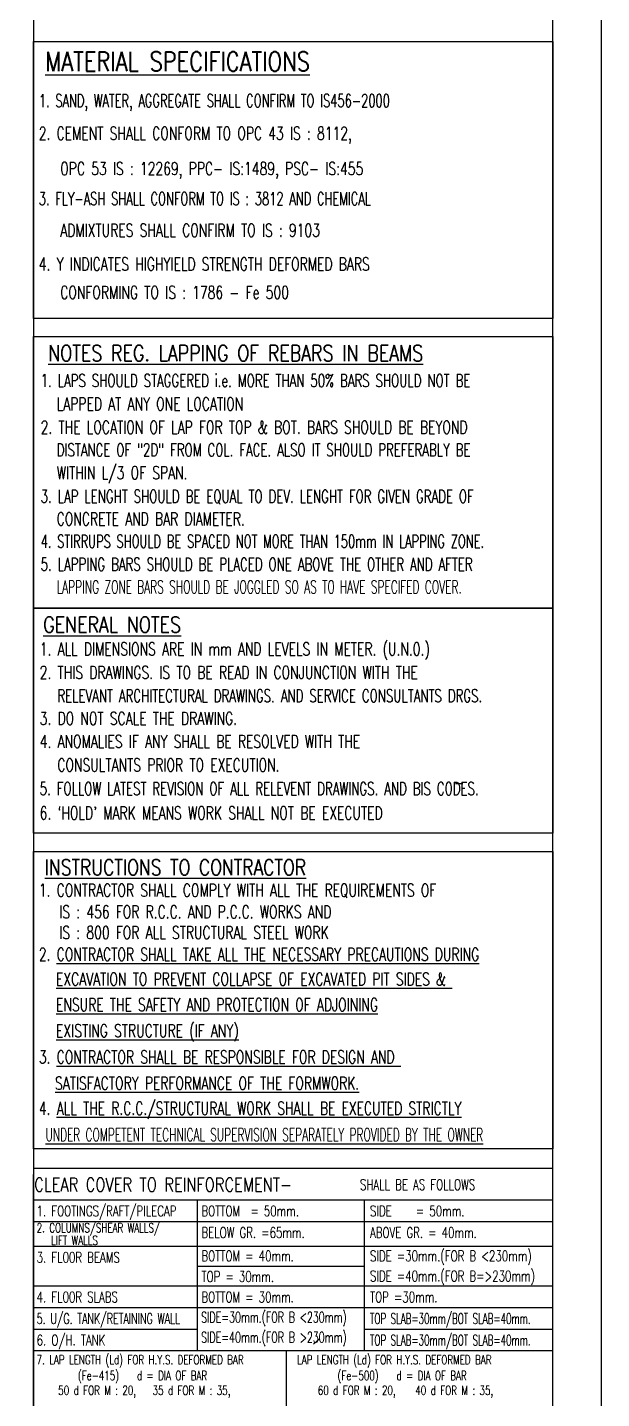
# Model space of a CAD drawing. Extents: x 482149 to 766876, y -388107 to -272741.
# Drawn here: x 746510 to 759862, y -328360 to -296451 of the extents above; entities that cross this region are included whole.
import ezdxf
from ezdxf.enums import TextEntityAlignment as Align

# ---------------------------------------------------------------- set-up
doc = ezdxf.new("R2010")
doc.units = 0
doc.header["$LTSCALE"] = 500
doc.header["$MEASUREMENT"] = 0
for name, color, linetype in [('DIM1', 5, 'Continuous'), ('note t', 2, 'Continuous'), ('notes', 1, 'Continuous'), ('s_TITILE', 9, 'Continuous'), ('ss_TITILE', 9, 'Continuous'), ('TEXT1', 2, 'Continuous'), ('TITLE', 4, 'Continuous')]:
    doc.layers.add(name, color=color, linetype=linetype)
doc.layers.add('HEADING-TXT', color=1, linetype='Continuous', lineweight=25)
doc.styles.add('D', font='simplex.shx', dxfattribs={"height": 200})
doc.styles.add('ROMANS', font='simplex.shx', dxfattribs={"width": 0.8, "height": 275, "bigfont": 'bigfont.shx'})
doc.styles.add('TEXT1', font='simplex.shx', dxfattribs={"width": 0.75})

# ---------------------------------------------------------------- blocks, each defined once
blk = doc.blocks.new('zw$155A')
at = {"layer": 'DIM1', "color": 7}
blk.add_line((78700, 19162), (78700, 23339), dxfattribs=at)
for points in [[(78700, 41897), (87200, 41897), (87200, 37361), (78700, 37361)], [(78700, 37066), (87200, 37066), (87200, 32613), (78700, 32613)], [(78700, 32613), (87200, 32613), (87200, 28927), (78700, 28927)], [(78700, 28631), (87200, 28631), (87200, 23759), (78700, 23759)]]:
    blk.add_lwpolyline(points, close=True, dxfattribs=at)
at = {"layer": 'notes', "color": 4}
blk.add_line((83285, 20557), (83375, 20640), dxfattribs=at)
at = {"layer": 's_TITILE', "color": 7}
blk.add_lwpolyline([(0, 0), (88000, 0), (88000, 58000), (0, 58000)], close=True, dxfattribs=at)
at = {"layer": 's_TITILE', "color": 1}
blk.add_lwpolyline([(87200, 57200), (78700, 57200), (78700, 800), (87200, 800)], close=True, dxfattribs=at)
at = {"layer": 'TEXT1', "color": 5}
for p, q in [((87200, 22562), (78700, 22562)), ((87200, 22156), (78700, 22156)), ((87200, 22156), (78700, 22156)), ((84119, 21831), (81383, 21831)), ((87200, 21505), (78700, 21505)), ((87200, 21152), (78700, 21152)), ((87200, 21152), (78700, 21152)), ((81383, 20800), (78700, 20800)), ((87200, 20800), (84119, 20800)), ((87200, 20447), (78700, 20447))]:
    blk.add_line(p, q, dxfattribs=at)
at = {"layer": 'TITLE', "color": 0}
for p, q in [((78700, 33807), (78700, 37059)), ((87200, 22915), (78700, 22915)), ((81383, 20447), (81383, 22915)), ((84119, 20447), (84119, 22915)), ((82840, 19162), (82840, 20447))]:
    blk.add_line(p, q, dxfattribs=at)
blk.add_lwpolyline([(87200, 23438), (78700, 23438), (78700, 19162), (87200, 19162)], close=True, dxfattribs=at)
at = {"layer": 'HEADING-TXT', "color": 6, "style": 'ROMANS', "width": 0.8}
for s, height, p in [('%%UMATERIAL SPECIFICATIONS', 316.8, (78892, 41414)), ('%%UNOTES REG. LAPPING OF REBARS IN BEAMS', 261.04, (78940, 36663)), ('%%UGENERAL NOTES', 261.04, (78859, 32215)), ('%%UINSTRUCTIONS TO CONTRACTOR', 255.72, (78883, 28241))]:
    blk.add_text(s, height=height, dxfattribs=at).set_placement(p)
at = {"layer": 'note t', "style": 'D', "width": 0.8}
blk.add_text(' CLEAR COVER TO REINFORCEMENT- ', height=219.47, dxfattribs=at).set_placement((78590, 23061))
at = {"layer": 'notes', "color": 4, "style": 'ROMANS'}
for s, height, width, p in [('1. SAND, WATER, AGGREGATE SHALL CONFIRM TO IS456-2000', 211.2, 0.65, (78786, 40824)), ('2. CEMENT SHALL CONFORM TO OPC 43 IS : 8112,', 211.2, 0.7, (78786, 40289)), ('OPC 53 IS : 12269, PPC- IS:1489, PSC- IS:455  ', 211.2, 0.7, (79137, 39712)), ('3. FLY-ASH SHALL CONFORM TO IS : 3812 AND CHEMICAL ', 211.2, 0.65, (78786, 39218)), ('ADMIXTURES SHALL CONFIRM TO IS : 9103', 211.2, 0.7, (79137, 38701)), ('4. Y INDICATES HIGHYIELD STRENGTH DEFORMED BARS', 211.2, 0.7, (78786, 38147)), ('CONFORMING TO IS : 1786 - Fe 500', 211.2, 0.7, (79137, 37682)), ('1. LAPS SHOULD STAGGERED i.e. MORE THAN 50%%% BARS SHOULD NOT BE ', 211.2, 0.67, (78817, 36239)), ('LAPPED AT ANY ONE LOCATION', 211.2, 0.7, (79079, 35856)), ('2. THE LOCATION OF LAP FOR TOP & BOT. BARS SHOULD BE BEYOND ', 211.2, 0.7, (78817, 35474)), ('DISTANCE OF "2D" FROM COL. FACE. ALSO IT SHOULD PREFERABLY BE ', 211.2, 0.67, (79079, 35103)), ('WITHIN L/3 OF SPAN.', 211.2, 0.7, (79079, 34727)), ('3. LAP LENGHT SHOULD BE EQUAL TO DEV. LENGHT FOR GIVEN GRADE OF ', 211.2, 0.67, (78817, 34342)), ('CONCRETE AND BAR DIAMETER.', 211.2, 0.7, (79079, 33972)), ('4. STIRRUPS SHOULD BE SPACED NOT MORE THAN 150mm IN LAPPING ZONE.', 211.2, 0.65, (78817, 33604)), ('5. LAPPING BARS SHOULD BE PLACED ONE ABOVE THE OTHER AND AFTER ', 211.2, 0.67, (78817, 33229)), ('LAPPING ZONE BARS SHOULD BE JOGGLED SO AS TO HAVE SPECIFED COVER.', 211.2, 0.6, (79079, 32858)), ('1. ALL DIMENSIONS ARE IN mm AND LEVELS IN METER. (U.N.0.)', 211.2, 0.7, (78801, 31840)), ('2. THIS DRAWINGS. IS TO BE READ IN CONJUNCTION WITH THE', 211.2, 0.7, (78801, 31456)), ('RELEVANT ARCHITECTURAL DRAWINGS. AND SERVICE CONSULTANTS DRGS.', 211.2, 0.67, (79090, 31074)), ('3. DO NOT SCALE THE DRAWING. ', 211.2, 0.7, (78801, 30703)), ('4. ANOMALIES IF ANY SHALL BE RESOLVED WITH THE', 211.2, 0.7, (78801, 30326)), ('CONSULTANTS PRIOR TO EXECUTION.', 211.2, 0.7, (79090, 29940)), ('5. FOLLOW LATEST REVISION OF ALL RELEVENT DRAWINGS. AND BIS CODES.', 211.2, 0.67, (78801, 29554)), ("6. `HOLD' MARK MEANS WORK SHALL NOT BE EXECUTED", 211.2, 0.7, (78801, 29154)), ('1. CONTRACTOR SHALL COMPLY WITH ALL THE REQUIREMENTS OF ', 211.2, 0.7, (78787, 27889)), ('  IS : 456 FOR R.C.C. AND P.C.C. WORKS AND', 211.2, 0.7, (78919, 27534)), ('  IS : 800 FOR ALL STRUCTURAL STEEL WORK', 211.2, 0.7, (78919, 27196)), ('2. %%UCONTRACTOR SHALL TAKE ALL THE NECESSARY PRECAUTIONS DURING', 211.2, 0.7, (78787, 26838)), ('%%UEXCAVATION TO PREVENT COLLAPSE OF EXCAVATED PIT SIDES & ', 211.2, 0.7, (79068, 26432)), ('%%UENSURE THE SAFETY AND PROTECTION OF ADJOINING', 211.2, 0.7, (79068, 26014)), ('%%UEXISTING STRUCTURE (IF ANY)', 211.2, 0.7, (79068, 25586)), ('3. %%UCONTRACTOR SHALL BE RESPONSIBLE FOR DESIGN AND ', 211.2, 0.7, (78787, 25156)), ('%%uSATISFACTORY PERFORMANCE OF THE FORMWORK.', 211.2, 0.7, (79052, 24727)), ('4. %%UALL THE R.C.C./STRUCTURAL WORK SHALL BE EXECUTED STRICTLY', 211.2, 0.7, (78787, 24316)), ('%%UUNDER COMPETENT TECHNICAL SUPERVISION SEPARATELY PROVIDED BY THE OWNER', 211.2, 0.6, (78895, 23883)), ('SHALL BE AS FOLLOWS', 174.58, 0.7, (84045, 23082)), ('50 d FOR M : 20,', 149.64, 0.7, (79104, 19726, -113114)), ('35 d FOR M : 35,', 149.64, 0.7, (80649, 19725, -113114)), ('60 d FOR M : 20,', 149.64, 0.7, (83354, 19726, -113114)), ('40 d FOR M : 35,', 149.64, 0.7, (84951, 19725, -113114))]:
    blk.add_text(s, height=height, dxfattribs=dict(at, width=width)).set_placement(p)
for s, height, width, p in [('1. FOOTINGS/RAFT/PILECAP', 174.58, 0.7, (78751, 22739)), ('BOTTOM  = 50mm.', 174.58, 0.7, (81449, 22739)), ('SIDE    = 50mm.', 174.58, 0.7, (84209, 22739)), ('2. COLUMNS/SHEAR WALLS/', 149.64, 0.7, (78751, 22464)), ('BELOW GR. =65mm.', 174.58, 0.7, (81449, 22386)), ('ABOVE GR. = 40mm.', 174.58, 0.7, (84209, 22386)), ('LIFT WALLS', 149.6, 0.7, (78987, 22257)), ('3. FL00R BEAMS ', 174.58, 0.7, (78751, 21980)), ('BOTTOM = 40mm.', 174.58, 0.7, (81449, 22004)), ('SIDE =30mm.(FOR B <230mm)', 174.58, 0.7, (84209, 22003)), ('SIDE =40mm.(FOR B=>230mm)', 174.58, 0.7, (84209, 21674)), ('TOP = 30mm.', 174.58, 0.7, (81449, 21665)), ('4. FL00R SLABS ', 174.58, 0.7, (78751, 21329)), ('BOTTOM = 30mm.', 174.58, 0.7, (81449, 21329)), ('TOP =30mm.', 174.6, 0.7, (84209, 21329)), ('SIDE=30mm.(FOR B <230mm)', 174.58, 0.65, (81444, 20999)), ('5. U/G. TANK/RETAINING WALL', 174.58, 0.65, (78751, 20976)), ('TOP SLAB=30mm/BOT SLAB=40mm.', 174.58, 0.6, (84209, 20976)), ('6. O/H. TANK', 174.58, 0.7, (78751, 20623)), ('SIDE=40mm.(FOR B >230mm)', 174.58, 0.65, (81444, 20670)), ('TOP SLAB=30mm/BOT SLAB=40mm.', 174.58, 0.6, (84209, 20623)), ('7. LAP LENGTH (Ld) FOR H.Y.S. DEFORMED BAR', 149.64, 0.7, (78751, 20302)), ('LAP LENGTH (Ld) FOR H.Y.S. DEFORMED BAR', 149.64, 0.7, (83015, 20302)), ('(Fe-415)   d = DIA OF BAR', 149.64, 0.7, (79427, 20043)), ('(Fe-500)   d = DIA OF BAR', 149.64, 0.7, (83677, 20043))]:
    blk.add_text(s, height=height, dxfattribs=dict(at, width=width)).set_placement(p, align=Align.MIDDLE_LEFT)

msp = doc.modelspace()

# ---------------------------------------------------------------- block references
at = {"xscale": 1.420454545454545, "yscale": 1.420454545454545, "zscale": 1.420454545454545}
msp.add_blockref('zw$155A', (634862.003, -356294.5), dxfattribs=at)

# ---------------------------------------------------------------- texts
at = {"layer": 'ss_TITILE', "color": 2, "style": 'TEXT1', "width": 0.75}
msp.add_text('-', height=296.718, dxfattribs=at).set_placement((756551.39, -314173.084, 0), align=Align.CENTER)

doc.saveas('drawing.dxf')
